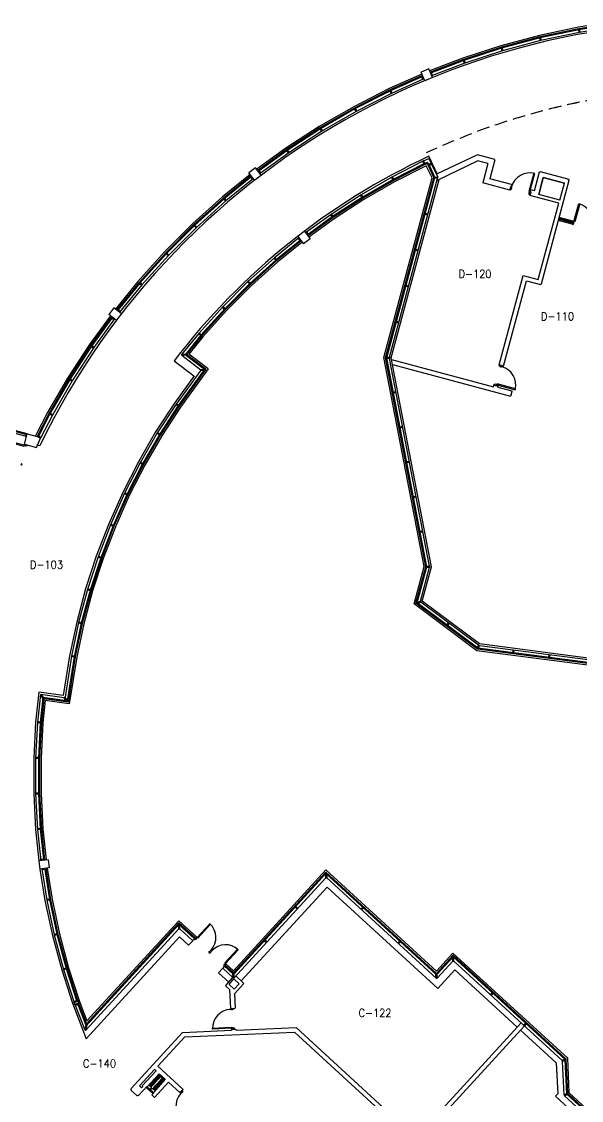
# Model space of a CAD drawing. Header units: inches. Extents: x -2 to 15026, y -1056 to 7065.
# Drawn here: x 5058 to 6132, y 4864 to 6936 of the extents above; entities that cross this region are included whole.
import ezdxf
from ezdxf.enums import TextEntityAlignment as Align

# ---------------------------------------------------------------- set-up
doc = ezdxf.new("R2010")
doc.units = ezdxf.units.IN
doc.header["$LTSCALE"] = 48
doc.header["$MEASUREMENT"] = 0
doc.linetypes.add('DASHED', pattern=[0.75, 0.5, -0.25])
doc.layers.get('0').update_dxf_attribs({"linetype": 'CONTINUOUS'})
for name, color, linetype in [('A-DOOR', 5, 'CONTINUOUS'), ('A-GLAZ', 1, 'CONTINUOUS'), ('A-GLAZ-DETL', 5, 'CONTINUOUS'), ('A-WALL', 7, 'CONTINUOUS'), ('A-WALL-SHLF', 3, 'CONTINUOUS'), ('A-WALL-SILL', 3, 'CONTINUOUS'), ('SP-RMNO', 7, 'CONTINUOUS'), ('SP-ROOM', 7, 'CONTINUOUS'), ('SP-ROOMF', 7, 'CONTINUOUS'), ('X-TTLB', 7, 'CONTINUOUS')]:
    doc.layers.add(name, color=color, linetype=linetype)
doc.styles.add('ROMANS', font='ROMANS', dxfattribs={"width": 0.78})

# ---------------------------------------------------------------- blocks, each defined once
blk = doc.blocks.new('FMGRM1')
at = {"style": 'ROMANS', "width": 0.9}
for tag, p in [('DATA1', (0, -0.284)), ('DATA2', (0, -0.443)), ('DATA3', (0, -0.602)), ('DATA4', (0, -0.762)), ('DATA5', (0, -0.921))]:
    blk.add_attdef(tag, text='', height=0.117, dxfattribs=at).set_placement(p, align=Align.CENTER)
at = {"layer": 'SP-RMNO', "style": 'ROMANS', "width": 0.9}
blk.add_attdef('RMNUMB', text='', height=0.16, dxfattribs=at).set_placement((0, 0), align=Align.MIDDLE)

msp = doc.modelspace()

# ---------------------------------------------------------------- linework, layer by layer
at = {"layer": 'A-DOOR', "linetype": 'Continuous'}
for p, q in [((6040.4, 6644.2), (6031.1, 6609.4)), ((6032.7, 6609), (6042.1, 6643.7)), ((6042.1, 6643.7), (6040.4, 6644.2)), ((5996, 6618.8), (5994.5, 6613.3)), ((5994.5, 6613.3), (5996.5, 6612.7)), ((5998, 6618.3), (5996, 6618.8)), ((5996.5, 6612.7), (5997, 6614.6)), ((5997, 6614.6), (5997.6, 6614.4)), ((5997.5, 6616.4), (5998, 6618.3)), ((5998.1, 6616.3), (5997.5, 6616.4)), ((5997.6, 6614.4), (5998.1, 6616.3)), ((6031.1, 6609.4), (6032.7, 6609)), ((6032.2, 6607.1), (6032.7, 6609)), ((6032.7, 6609), (6034.7, 6608.5)), ((6034.7, 6608.5), (6033.2, 6602.9)), ((6031.2, 6605.4), (6031.6, 6607.3)), ((6031.8, 6605.3), (6031.2, 6605.4)), ((6031.3, 6603.4), (6031.8, 6605.3)), ((6033.2, 6602.9), (6031.3, 6603.4)), ((6031.6, 6607.3), (6032.2, 6607.1)), ((6117.4, 6551.6), (6126.7, 6586.4)), ((6128.4, 6585.9), (6119.1, 6551.1)), ((6126.7, 6586.4), (6128.4, 6585.9)), ((6115.5, 6552.1), (6114, 6546.6)), ((6114, 6546.6), (6115.9, 6546)), ((6117.4, 6551.6), (6115.5, 6552.1)), ((6115.9, 6546), (6116.4, 6547.9)), ((6116.4, 6547.9), (6117, 6547.7)), ((6116.9, 6549.7), (6117.4, 6551.6)), ((6117.5, 6549.6), (6116.9, 6549.7)), ((6117, 6547.7), (6117.5, 6549.6)), ((6119.1, 6551.1), (6117.4, 6551.6)), ((5974.1, 6276.3), (5973.6, 6274.4)), ((5979.7, 6274.8), (5974.1, 6276.3)), ((5973.6, 6274.4), (5975.5, 6273.9)), ((5975.5, 6273.9), (5975.3, 6273.3)), ((5975.3, 6273.3), (5977.1, 6272.8)), ((5977.1, 6272.8), (5977.3, 6273.4)), ((5977.3, 6273.4), (5979.1, 6272.9)), ((5979.1, 6272.9), (5979.7, 6274.8)), ((5963.7, 6237.7), (5964.3, 6239.6)), ((5969.3, 6236.2), (5963.7, 6237.7)), ((5964.3, 6239.6), (5966.1, 6239.1)), ((5966.1, 6239.1), (5966.3, 6239.7)), ((5966.3, 6239.7), (5968.1, 6239.2)), ((5968.1, 6239.2), (5967.9, 6238.6)), ((5967.9, 6238.6), (5969.8, 6238.1)), ((5969.8, 6238.1), (5969.3, 6236.2)), ((5970.3, 6239.8), (5969.8, 6238.1)), ((5969.8, 6238.1), (6004.6, 6228.8)), ((6005, 6230.5), (5970.3, 6239.8)), ((6004.6, 6228.8), (6005, 6230.5)), ((5062.4, 6122.1), (5027.6, 6131.4)), ((5027.1, 6129.7), (5061.9, 6120.4)), ((5061.9, 6120.4), (5062.4, 6122.1)), ((5062.4, 6122.1), (5062.9, 6124.1)), ((5064.2, 6121.6), (5062.4, 6122.1)), ((5062.9, 6124.1), (5068.4, 6122.6)), ((5064.1, 6121), (5064.2, 6121.6)), ((5065.9, 6120.5), (5064.1, 6121)), ((5066, 6121.1), (5065.9, 6120.5)), ((5067.9, 6120.6), (5066, 6121.1)), ((5068.4, 6122.6), (5067.9, 6120.6)), ((5058.1, 6083.9), (5056.2, 6084.4)), ((5058.6, 6085.9), (5056.7, 6086.4)), ((5058.1, 6083.9), (5058.6, 6085.9)), ((5418.8, 5203.5), (5394.5, 5176.9)), ((5395.7, 5175.8), (5420.1, 5202.3)), ((5420.1, 5202.3), (5418.8, 5203.5)), ((5393, 5178.3), (5389.1, 5174.1)), ((5389.1, 5174.1), (5390.6, 5172.7)), ((5390.6, 5172.7), (5391.9, 5174.1)), ((5391.9, 5174.1), (5392.3, 5173.7)), ((5392.3, 5173.7), (5393.6, 5175.1)), ((5394.5, 5176.9), (5393, 5178.3)), ((5393.1, 5175.5), (5394.5, 5176.9)), ((5393.6, 5175.1), (5393.1, 5175.5)), ((5394.5, 5176.9), (5395.7, 5175.8)), ((5417.1, 5148.4), (5418.4, 5149.8)), ((5417.1, 5148.4), (5418.6, 5147)), ((5417.9, 5150.2), (5419.2, 5151.6)), ((5418.4, 5149.8), (5417.9, 5150.2)), ((5418.6, 5147), (5419.9, 5148.5)), ((5419.2, 5151.6), (5419.7, 5151.2)), ((5419.7, 5151.2), (5421, 5152.6)), ((5419.9, 5148.5), (5420.3, 5148)), ((5420.3, 5148), (5421.6, 5149.4)), ((5422.4, 5151.3), (5421, 5152.6)), ((5421.1, 5149.9), (5422.4, 5151.3)), ((5421.6, 5149.4), (5421.1, 5149.9)), ((5472, 5154.7), (5447.7, 5128.1)), ((5449, 5127), (5473.3, 5153.5)), ((5473.3, 5153.5), (5472, 5154.7)), ((5445.1, 5122.7), (5446.4, 5124.1)), ((5446.6, 5121.4), (5445.1, 5122.7)), ((5445.9, 5124.6), (5447.2, 5125.9)), ((5446.4, 5124.1), (5445.9, 5124.6)), ((5450.5, 5125.6), (5446.6, 5121.4)), ((5447.2, 5125.9), (5447.7, 5125.5)), ((5447.7, 5128.1), (5449, 5127)), ((5447.7, 5125.5), (5449, 5127)), ((5449, 5127), (5450.5, 5125.6)), ((5458.4, 5040.8), (5464.1, 5041.1)), ((5458.5, 5038.8), (5458.4, 5040.8)), ((5460.4, 5038.9), (5458.5, 5038.8)), ((5460.4, 5038.3), (5460.4, 5038.9)), ((5462.3, 5038.4), (5460.4, 5038.3)), ((5464.2, 5039.1), (5462.3, 5039)), ((5462.3, 5039), (5462.3, 5038.4)), ((5464.1, 5041.1), (5464.2, 5039.1)), ((5424, 5003), (5460, 5004.6)), ((5424.1, 5001.3), (5424, 5003)), ((5460, 5002.9), (5424.1, 5001.3)), ((5460, 5004.6), (5460, 5002.9)), ((5462, 5002.9), (5460, 5002.9)), ((5460, 5002.9), (5460.1, 5000.9)), ((5460.1, 5000.9), (5465.9, 5001.1)), ((5463.8, 5003.6), (5461.9, 5003.6)), ((5461.9, 5003.6), (5462, 5002.9)), ((5463.8, 5003), (5463.8, 5003.6)), ((5465.8, 5003.1), (5463.8, 5003)), ((5465.9, 5001.1), (5465.8, 5003.1)), ((5318.2, 4910.4), (5317.6, 4909.6)), ((5317.6, 4909.6), (5321.3, 4906.2)), ((5321.9, 4907), (5318.2, 4910.4)), ((5319.6, 4911.8), (5318.9, 4911.1)), ((5318.9, 4911.1), (5322.6, 4907.7)), ((5323.3, 4908.5), (5319.6, 4911.8)), ((5331.7, 4902.8), (5319.9, 4913.6)), ((5320.3, 4912.6), (5324, 4909.2)), ((5324, 4909.2), (5323.3, 4908.5)), ((5298.2, 4890.7), (5296.9, 4889.3)), ((5296.9, 4889.3), (5309.4, 4877.8)), ((5310.8, 4879.2), (5298.2, 4890.7)), ((5303.4, 4894.1), (5302.7, 4893.4)), ((5302.7, 4893.4), (5306.3, 4890.1)), ((5307.1, 4890.8), (5303.4, 4894.1)), ((5304.7, 4895.6), (5304.1, 4894.9)), ((5304.1, 4894.9), (5307.7, 4891.5)), ((5308.4, 4892.2), (5304.7, 4895.6)), ((5306.1, 4897.1), (5305.4, 4896.4)), ((5305.4, 4896.4), (5309.1, 4893)), ((5309.8, 4893.7), (5306.1, 4897.1)), ((5306.3, 4890.1), (5306.4, 4888.1)), ((5307.4, 4898.6), (5306.8, 4897.8)), ((5306.8, 4897.8), (5310.4, 4894.5)), ((5307.7, 4891.5), (5307.1, 4890.8)), ((5311.1, 4895.2), (5307.4, 4898.6)), ((5308.8, 4900), (5308.1, 4899.3)), ((5308.1, 4899.3), (5311.8, 4895.9)), ((5309.1, 4893), (5308.4, 4892.2)), ((5312.5, 4896.7), (5308.8, 4900)), ((5310.1, 4901.5), (5309.5, 4900.8)), ((5309.5, 4900.8), (5313.1, 4897.4)), ((5310.4, 4894.5), (5309.8, 4893.7)), ((5310, 4888.1), (5310.7, 4888.8)), ((5313.8, 4898.1), (5310.1, 4901.5)), ((5310.7, 4888.8), (5314.4, 4885.4)), ((5311.5, 4903), (5310.8, 4902.3)), ((5310.8, 4902.3), (5314.5, 4898.9)), ((5311.8, 4895.9), (5311.1, 4895.2)), ((5311.4, 4889.5), (5312, 4890.3)), ((5315.1, 4886.2), (5311.4, 4889.5)), ((5315.2, 4899.6), (5311.5, 4903)), ((5312, 4890.3), (5315.7, 4886.9)), ((5312.8, 4904.5), (5312.2, 4903.7)), ((5312.2, 4903.7), (5315.8, 4900.3)), ((5313.1, 4897.4), (5312.5, 4896.7)), ((5312.7, 4891), (5313.4, 4891.7)), ((5316.4, 4887.6), (5312.7, 4891)), ((5316.5, 4901.1), (5312.8, 4904.5)), ((5313.4, 4891.7), (5317.1, 4888.4)), ((5314.2, 4905.9), (5313.5, 4905.2)), ((5313.5, 4905.2), (5317.2, 4901.8)), ((5314.5, 4898.9), (5313.8, 4898.1)), ((5314.1, 4892.5), (5314.7, 4893.2)), ((5317.8, 4889.1), (5314.1, 4892.5)), ((5317.9, 4902.6), (5314.2, 4905.9)), ((5314.7, 4893.2), (5318.4, 4889.8)), ((5315.5, 4907.4), (5314.9, 4906.7)), ((5314.9, 4906.7), (5318.5, 4903.3)), ((5315.8, 4900.3), (5315.2, 4899.6)), ((5315.4, 4894), (5316.1, 4894.7)), ((5319.1, 4890.6), (5315.4, 4894)), ((5319.2, 4904), (5315.5, 4907.4)), ((5316.1, 4894.7), (5319.8, 4891.3)), ((5316.9, 4908.9), (5316.2, 4908.2)), ((5316.2, 4908.2), (5319.9, 4904.8)), ((5317.2, 4901.8), (5316.5, 4901.1)), ((5316.8, 4895.4), (5317.4, 4896.2)), ((5320.5, 4892.1), (5316.8, 4895.4)), ((5320.6, 4905.5), (5316.9, 4908.9)), ((5317.1, 4888.4), (5317.8, 4889.1)), ((5317.4, 4896.2), (5321.1, 4892.8)), ((5318.5, 4903.3), (5317.9, 4902.6)), ((5318.1, 4896.9), (5318.8, 4897.6)), ((5321.8, 4893.5), (5318.1, 4896.9)), ((5318.4, 4889.8), (5319.1, 4890.6)), ((5318.8, 4897.6), (5322.5, 4894.3)), ((5319.9, 4904.8), (5319.2, 4904)), ((5319.5, 4898.4), (5320.1, 4899.1)), ((5323.2, 4895), (5319.5, 4898.4)), ((5319.8, 4891.3), (5320.5, 4892.1)), ((5320.1, 4899.1), (5323.8, 4895.7)), ((5321.3, 4906.2), (5320.6, 4905.5)), ((5320.8, 4899.9), (5321.5, 4900.6)), ((5324.5, 4896.5), (5320.8, 4899.9)), ((5321.1, 4892.8), (5321.8, 4893.5)), ((5321.5, 4900.6), (5325.2, 4897.2)), ((5322.6, 4907.7), (5321.9, 4907)), ((5322.2, 4901.3), (5322.8, 4902.1)), ((5325.9, 4898), (5322.2, 4901.3)), ((5322.5, 4894.3), (5323.2, 4895)), ((5322.8, 4902.1), (5326.5, 4898.7)), ((5323.5, 4902.8), (5324.2, 4903.5)), ((5327.2, 4899.4), (5323.5, 4902.8)), ((5323.8, 4895.7), (5324.5, 4896.5)), ((5324.2, 4903.5), (5327.9, 4900.2)), ((5324.9, 4904.3), (5325.6, 4905)), ((5328.6, 4900.9), (5324.9, 4904.3)), ((5325.2, 4897.2), (5325.9, 4898)), ((5325.6, 4905), (5329.2, 4901.6)), ((5326.2, 4905.8), (5326.9, 4906.5)), ((5329.9, 4902.4), (5326.2, 4905.8)), ((5326.5, 4898.7), (5327.2, 4899.4)), ((5326.9, 4906.5), (5330.6, 4903.1)), ((5327.9, 4900.2), (5328.6, 4900.9)), ((5329.2, 4901.6), (5329.9, 4902.4)), ((5306.4, 4888.1), (5304.6, 4886.1)), ((5304.6, 4886.1), (5305.6, 4885.2)), ((5305.6, 4885.2), (5307.4, 4887.2)), ((5307.4, 4887.2), (5309.4, 4887.2)), ((5309.4, 4887.2), (5313, 4883.9)), ((5309.4, 4877.8), (5310.8, 4879.2)), ((5313.7, 4884.7), (5310, 4888.1)), ((5313, 4883.9), (5313.7, 4884.7)), ((5314.4, 4885.4), (5315.1, 4886.2)), ((5315.7, 4886.9), (5316.4, 4887.6)), ((5361.6, 4878.8), (5365.4, 4883.1)), ((5363, 4877.5), (5361.6, 4878.8)), ((5364.3, 4878.9), (5363, 4877.5)), ((5364.8, 4878.5), (5364.3, 4878.9)), ((5366.1, 4879.8), (5364.8, 4878.5)), ((5365.4, 4883.1), (5366.9, 4881.7)), ((5366.9, 4881.7), (5365.6, 4880.3)), ((5365.6, 4880.3), (5366.1, 4879.8))]:
    msp.add_line(p, q, dxfattribs=at)
for centre, start, end in [((5394.5, 5176.9), 317.5, 47.5), ((5449, 5127), 47.5, 137.5)]:
    msp.add_arc(centre, 36, start, end, dxfattribs=at)
for centre, major_axis, start_param, end_param in [((6032.7, 6609), (25.5, 25.5), 0.523599, 2.094395), ((5969.8, 6238.1), (25.5, 25.5), 5.235988, 6.806784), ((5460, 5002.9), (-25.5, 25.5), -0.741765, 0.829031), ((5389.6, 4853.1), (25.5, 25.5), 1.61443, 3.185226)]:
    msp.add_ellipse(centre, major_axis=major_axis, ratio=1, start_param=start_param, end_param=end_param, dxfattribs=at)
at = {"layer": 'A-DOOR', "linetype": 'Continuous', "extrusion": (0, 0, -1)}
msp.add_ellipse((6117.4, 6551.6), major_axis=(25.5, 25.5), ratio=1, start_param=-0.523599, end_param=1.047197, dxfattribs=at)
at = {"layer": 'A-DOOR', "linetype": 'Continuous'}
msp.add_point((5420.6, 5152.3), dxfattribs=at)
at = {"layer": 'A-GLAZ', "linetype": 'Continuous'}
for p, q in [((6126.6, 6921.8), (6051.9, 6906)), ((6126.8, 6920.9), (6052.1, 6905)), ((6126.9, 6919.9), (6052.3, 6904)), ((6194.1, 6932.5), (6126.6, 6921.8)), ((6192.3, 6931.2), (6126.8, 6920.9)), ((6192.4, 6930.3), (6126.9, 6919.9)), ((6195.1, 6925.4), (6127.9, 6914.7)), ((6051.9, 6906), (5978.1, 6886.2)), ((6052.1, 6905), (5978.4, 6885.2)), ((6052.3, 6904), (5978.6, 6884.3)), ((6053.5, 6898.9), (5980.1, 6879.2)), ((6127.9, 6914.7), (6053.5, 6898.9)), ((5978.1, 6886.2), (5905.4, 6862.6)), ((5978.4, 6885.2), (5905.8, 6861.7)), ((5978.6, 6884.3), (5906.1, 6860.7)), ((5980.1, 6879.2), (5907.8, 6855.8)), ((5905.4, 6862.6), (5841.6, 6838.1)), ((5905.8, 6861.7), (5843.8, 6837.9)), ((5906.1, 6860.7), (5844.2, 6837)), ((5907.8, 6855.8), (5844.4, 6831.4)), ((5826.8, 6832), (5764.3, 6804.2)), ((5825.4, 6830.2), (5764.8, 6803.2)), ((5825.7, 6829.3), (5765.2, 6802.3)), ((5829.6, 6825.3), (5767.5, 6797.6)), ((5764.3, 6804.2), (5696.3, 6769.5)), ((5764.8, 6803.2), (5696.8, 6768.6)), ((5765.2, 6802.3), (5697.2, 6767.7)), ((5767.5, 6797.6), (5699.7, 6763.1)), ((5696.3, 6769.5), (5630.1, 6731.3)), ((5696.8, 6768.6), (5630.6, 6730.4)), ((5697.2, 6767.7), (5631.2, 6729.6)), ((5699.7, 6763.1), (5633.9, 6725.1)), ((5630.1, 6731.3), (5566.1, 6689.7)), ((5630.6, 6730.4), (5566.6, 6688.9)), ((5631.2, 6729.6), (5567.2, 6688)), ((5633.9, 6725.1), (5570.2, 6683.7)), ((5566.1, 6689.7), (5510.7, 6649.5)), ((5566.6, 6688.9), (5513, 6649.9)), ((5567.2, 6688), (5513.6, 6649.1)), ((5570.2, 6683.7), (5515.2, 6643.7)), ((5829, 6668), (5839, 6672.7)), ((5843.3, 6663.7), (5839, 6672.7)), ((5829, 6668), (5768.2, 6637)), ((5829.6, 6662.4), (5770.7, 6632.4)), ((5830.1, 6661.5), (5771.2, 6631.5)), ((5832.3, 6661.5), (5771.7, 6630.6)), ((5831.4, 6663.3), (5836.3, 6665.8)), ((5831.8, 6662.4), (5835.9, 6664.5)), ((5832.3, 6661.5), (5835.5, 6663.1)), ((5836.8, 6660.5), (5835.5, 6663.1)), ((5837.7, 6660.9), (5835.9, 6664.5)), ((5838.6, 6661.4), (5836.3, 6665.8)), ((5836.8, 6660.5), (5848.6, 6635.8)), ((5838.6, 6659.1), (5849.7, 6635.9)), ((5839.5, 6659.6), (5850.7, 6635.9)), ((5844.1, 6661.9), (5856.3, 6636.5)), ((5498.1, 6639.7), (5444.9, 6596.7)), ((5497.1, 6637.7), (5445.6, 6596)), ((5497.7, 6636.9), (5446.2, 6595.2)), ((5502.5, 6634), (5449.6, 6591.2)), ((5768.2, 6637), (5708.9, 6602.8)), ((5770.7, 6632.4), (5711.6, 6598.3)), ((5771.2, 6631.5), (5712.2, 6597.4)), ((5771.7, 6630.6), (5712.7, 6596.6)), ((5756, 6290.2), (5848.6, 6635.8)), ((5757, 6290.2), (5849.7, 6635.9)), ((5758.1, 6290.1), (5850.7, 6635.9)), ((5763.7, 6290.9), (5856.3, 6636.5)), ((5444.9, 6596.7), (5388.1, 6545.6)), ((5445.6, 6596), (5388.8, 6544.9)), ((5446.2, 6595.2), (5389.5, 6544.2)), ((5449.6, 6591.2), (5393.1, 6540.3)), ((5708.9, 6602.8), (5651.4, 6565.4)), ((5711.6, 6598.3), (5654.4, 6561.1)), ((5712.2, 6597.4), (5655, 6560.3)), ((5712.7, 6596.6), (5655.6, 6559.5)), ((5388.1, 6545.6), (5334.1, 6491.6)), ((5651.4, 6565.4), (5602.6, 6529.9)), ((5655.6, 6559.5), (5607, 6524.2)), ((5654.4, 6561.1), (5607.3, 6526.9)), ((5655, 6560.3), (5607.9, 6526.1)), ((6112.7, 6549.4), (6090.3, 6555.3)), ((6112.9, 6550.3), (6090.6, 6556.3)), ((5388.8, 6544.9), (5334.9, 6490.9)), ((5389.5, 6544.2), (5335.6, 6490.2)), ((5393.1, 6540.3), (5339.4, 6486.6)), ((5589.7, 6520.1), (5542.8, 6482.1)), ((5591.4, 6514.7), (5546.2, 6478.1)), ((5592, 6513.9), (5546.9, 6477.3)), ((5594.1, 6514.3), (5547.5, 6476.6)), ((5334.1, 6491.6), (5283, 6434.8)), ((5334.9, 6490.9), (5283.8, 6434.2)), ((5335.6, 6490.2), (5284.5, 6433.5)), ((5339.4, 6486.6), (5288.5, 6430.1)), ((5542.8, 6482.1), (5491.9, 6436.3)), ((5546.2, 6478.1), (5495.5, 6432.4)), ((5546.9, 6477.3), (5496.2, 6431.7)), ((5547.5, 6476.6), (5496.9, 6431)), ((5283, 6434.8), (5240, 6381.7)), ((5283.8, 6434.2), (5242, 6382.6)), ((5284.5, 6433.5), (5242.8, 6382)), ((5288.5, 6430.1), (5245.7, 6377.3)), ((5491.9, 6436.3), (5443.5, 6387.8)), ((5495.5, 6432.4), (5447.3, 6384.2)), ((5496.2, 6431.7), (5448, 6383.5)), ((5496.9, 6431), (5448.7, 6382.8)), ((5443.5, 6387.8), (5397.6, 6336.9)), ((5447.3, 6384.2), (5401.6, 6333.5)), ((5448, 6383.5), (5402.4, 6332.9)), ((5448.7, 6382.8), (5403.2, 6332.2)), ((5230.2, 6369), (5190.1, 6313.7)), ((5229.9, 6366.8), (5190.9, 6313.1)), ((5230.7, 6366.2), (5191.7, 6312.5)), ((5236, 6364.6), (5196, 6309.6)), ((5397.6, 6336.9), (5364.7, 6296.3)), ((5401.6, 6333.5), (5371.3, 6296)), ((5402.4, 6332.9), (5372.7, 6296.2)), ((5403.2, 6332.2), (5374.1, 6296.4)), ((5190.1, 6313.7), (5148.5, 6249.6)), ((5190.9, 6313.1), (5149.3, 6249.1)), ((5191.7, 6312.5), (5150.2, 6248.6)), ((5196, 6309.6), (5154.6, 6245.8)), ((5401.3, 6266.4), (5365, 6294.3)), ((5408.6, 6267.5), (5371.3, 6296)), ((5409.9, 6267.7), (5372.7, 6296.2)), ((5411.3, 6267.9), (5374.1, 6296.4)), ((5833.2, 5888.9), (5756, 6290.2)), ((5834.2, 5888.9), (5757, 6290.2)), ((5835.2, 5888.9), (5758.1, 6290.1)), ((5840.4, 5889.7), (5763.6, 6288.9)), ((5401.3, 6266.4), (5353.9, 6201.1)), ((5408.6, 6267.5), (5358.2, 6198.1)), ((5409.9, 6267.7), (5359, 6197.5)), ((5411.3, 6267.9), (5359.8, 6197)), ((5148.5, 6249.6), (5110.3, 6183.5)), ((5149.3, 6249.1), (5111.1, 6183)), ((5150.2, 6248.6), (5112, 6182.5)), ((5154.6, 6245.8), (5116.6, 6180)), ((5353.9, 6201.1), (5317.9, 6145.8)), ((5358.2, 6198.1), (5322.4, 6143)), ((5359, 6197.5), (5323.3, 6142.5)), ((5359.8, 6197), (5324.1, 6142)), ((5110.3, 6183.5), (5087.7, 6139.2)), ((5111.1, 6183), (5089.5, 6140.5)), ((5112, 6182.5), (5090.4, 6140)), ((5116.6, 6180), (5094.1, 6135.9)), ((5065.9, 6142.9), (4967.1, 6169.4)), ((5066.1, 6143.9), (4967.4, 6170.4)), ((5317.9, 6145.8), (5284.9, 6088.6)), ((5322.4, 6143), (5289.5, 6086.1)), ((5323.3, 6142.5), (5290.4, 6085.6)), ((5324.1, 6142), (5291.3, 6085.2)), ((5284.9, 6088.6), (5255, 6029.8)), ((5289.5, 6086.1), (5259.7, 6027.6)), ((5290.4, 6085.6), (5260.6, 6027.1)), ((5291.3, 6085.2), (5261.5, 6026.7)), ((5255, 6029.8), (5228.1, 5969.6)), ((5259.7, 6027.6), (5233, 5967.5)), ((5260.6, 6027.1), (5233.9, 5967.2)), ((5261.5, 6026.7), (5234.8, 5966.8)), ((5228.1, 5969.6), (5204.5, 5908)), ((5233, 5967.5), (5209.5, 5906.2)), ((5233.9, 5967.2), (5210.4, 5905.9)), ((5234.8, 5966.8), (5211.3, 5905.5)), ((5204.5, 5908), (5184.1, 5845.2)), ((5209.5, 5906.2), (5189.1, 5843.7)), ((5210.4, 5905.9), (5190.1, 5843.4)), ((5211.3, 5905.5), (5191.1, 5843.1)), ((5814.3, 5818.6), (5833.2, 5888.9)), ((5815.4, 5819), (5834.2, 5888.9)), ((5816.6, 5819.4), (5835.2, 5888.9)), ((5822.9, 5822.6), (5840.3, 5887.7)), ((5184.1, 5845.2), (5167, 5781.5)), ((5189.1, 5843.7), (5172.1, 5780.3)), ((5190.1, 5843.4), (5173.1, 5780)), ((5191.1, 5843.1), (5174.1, 5779.8)), ((5934.1, 5738), (5823.5, 5820.7)), ((5932.1, 5730.5), (5814.3, 5818.6)), ((5932.5, 5731.4), (5815.4, 5819)), ((5932.9, 5732.4), (5816.6, 5819.4)), ((5167, 5781.5), (5153.3, 5716.9)), ((5172.1, 5780.3), (5158.5, 5716)), ((5173.1, 5780), (5159.5, 5715.8)), ((5174.1, 5779.8), (5160.4, 5715.6)), ((5153.3, 5716.9), (5140.9, 5638.6)), ((6207.2, 5694.5), (5932.1, 5730.5)), ((6207.7, 5695.4), (5932.5, 5731.4)), ((6208.2, 5696.4), (5932.9, 5732.4)), ((6209.7, 5701.5), (5935.9, 5737.3)), ((5158.5, 5716), (5145.1, 5631.3)), ((5159.5, 5715.8), (5145.9, 5630.2)), ((5160.4, 5715.6), (5146.7, 5629.1)), ((5093.8, 5643.4), (5088.2, 5589.9)), ((5098.5, 5637.5), (5093.5, 5589.5)), ((5139.3, 5637.4), (5093.8, 5643.4)), ((5099.4, 5636.3), (5094.5, 5589.4)), ((5100.3, 5635.2), (5095.5, 5589.4)), ((5145.1, 5631.3), (5098.5, 5637.5)), ((5145.9, 5630.2), (5099.4, 5636.3)), ((5146.7, 5629.1), (5100.3, 5635.2)), ((5088.2, 5589.9), (5084.6, 5521.5)), ((5093.5, 5589.5), (5089.9, 5521.4)), ((5094.5, 5589.4), (5090.9, 5521.4)), ((5095.5, 5589.4), (5091.9, 5521.3)), ((5084.6, 5521.5), (5084.6, 5453)), ((5089.9, 5521.4), (5089.9, 5453.2)), ((5090.9, 5521.4), (5090.9, 5453.2)), ((5091.9, 5521.3), (5091.9, 5453.2)), ((5084.6, 5453), (5088.2, 5384.6)), ((5089.9, 5453.2), (5093.5, 5385)), ((5090.9, 5453.2), (5094.5, 5385.1)), ((5091.9, 5453.2), (5095.5, 5385.2)), ((5088.2, 5384.6), (5094.6, 5324.5)), ((5093.5, 5385), (5099.6, 5327.2)), ((5094.5, 5385.1), (5100.5, 5327.3)), ((5095.5, 5385.2), (5101.7, 5325.4)), ((5096.6, 5308.6), (5106.1, 5248.9)), ((5102.2, 5307.3), (5111.3, 5249.8)), ((5103.2, 5307.5), (5112.3, 5250)), ((5103.8, 5309.6), (5113.2, 5250.2)), ((5641.5, 5302.5), (5464.2, 5109)), ((5641.5, 5302.5), (5464.2, 5109)), ((5641.5, 5302.5), (5464.2, 5109)), ((5641.5, 5301.1), (5464.5, 5107.9)), ((5641.5, 5301.1), (5464.5, 5107.9)), ((5641.5, 5301.1), (5464.5, 5107.9)), ((5641.6, 5299.7), (5465.2, 5107.2)), ((5641.6, 5299.7), (5465.2, 5107.2)), ((5641.6, 5299.7), (5465.2, 5107.2)), ((5641, 5291.2), (5465.6, 5099.8)), ((5641, 5291.2), (5465.6, 5099.8)), ((5641, 5291.2), (5465.6, 5099.8)), ((5853.6, 5108.1), (5641.5, 5302.5)), ((5853.4, 5107), (5641.5, 5301.1)), ((5852.7, 5106.3), (5641.6, 5299.7)), ((5853, 5098.8), (5643, 5291.3)), ((5106.1, 5248.9), (5120.3, 5181.9)), ((5111.3, 5249.8), (5125.5, 5183.1)), ((5112.3, 5250), (5126.4, 5183.3)), ((5113.2, 5250.2), (5127.4, 5183.6)), ((5359.6, 5202.1), (5181.4, 5007.6)), ((5359.5, 5203.5), (5181.7, 5009.5)), ((5359.5, 5204.9), (5182.1, 5011.3)), ((5391, 5176.1), (5359.5, 5204.9)), ((5390.3, 5175.3), (5359.5, 5203.5)), ((5389.6, 5174.6), (5359.6, 5202.1)), ((5120.3, 5181.9), (5138.1, 5115.7)), ((5125.5, 5183.1), (5143.1, 5117.2)), ((5126.4, 5183.3), (5144.1, 5117.5)), ((5127.4, 5183.6), (5145, 5117.8)), ((5359, 5193.7), (5180.8, 4999.2)), ((5386.1, 5170.7), (5361, 5193.7)), ((5885.4, 5142.8), (5853.6, 5108.1)), ((5885.4, 5141.4), (5853.9, 5107)), ((5885.5, 5140), (5854.7, 5106.4)), ((6102.7, 4943.6), (5885.4, 5142.8)), ((6101.7, 4943.2), (5885.4, 5141.4)), ((6100.7, 4942.7), (5885.5, 5140)), ((5143.1, 5117.2), (5163, 5056.1)), ((5144.1, 5117.5), (5163.9, 5056.5)), ((5145, 5117.8), (5164.8, 5056.8)), ((5463.6, 5099.7), (5443.6, 5118)), ((5463.2, 5107.1), (5447.1, 5121.9)), ((5463.9, 5107.9), (5447.8, 5122.7)), ((5464.2, 5109), (5448.5, 5123.4)), ((5884.8, 5131.5), (5855, 5098.9)), ((6094.8, 4941), (5886.8, 5131.6)), ((5138.1, 5115.7), (5158, 5054.4)), ((5160.7, 5046.8), (5178.8, 4999.6)), ((5165.6, 5048.6), (5181.4, 5007.6)), ((5166.6, 5048.9), (5181.7, 5009.5)), ((5167.5, 5049.3), (5182.1, 5011.3)), ((6098.4, 4875), (6095.6, 4939.2)), ((6103.6, 4876.3), (6100.7, 4942.7)), ((6104.6, 4876.8), (6101.7, 4943.2)), ((6105.6, 4877.2), (6102.7, 4943.6)), ((6335.7, 4656.5), (6099.3, 4873.2)), ((6341.7, 4658.2), (6103.6, 4876.3)), ((6342.7, 4658.6), (6104.6, 4876.8)), ((6343.6, 4659.1), (6105.6, 4877.2))]:
    msp.add_line(p, q, dxfattribs=at)
at = {"layer": 'A-GLAZ-DETL', "linetype": 'Continuous'}
for p, q in [((6126, 6919.7), (6126.9, 6914.5)), ((6126.8, 6920.9), (6126.9, 6919.9)), ((6127.9, 6920.1), (6128.9, 6914.9)), ((6051.3, 6903.8), (6052.6, 6898.7)), ((6052.1, 6905), (6052.3, 6904)), ((6053.3, 6904.3), (6054.5, 6899.1)), ((5977.7, 6884), (5979.2, 6879)), ((5978.4, 6885.2), (5978.6, 6884.3)), ((5979.6, 6884.6), (5981.1, 6879.5)), ((5905.2, 6860.4), (5906.9, 6855.4)), ((5905.8, 6861.7), (5906.1, 6860.7)), ((5907, 6861), (5908.8, 6856.1)), ((5846.2, 6832.2), (5843.5, 6838.8)), ((5827.7, 6824.5), (5825, 6831.2)), ((5764.3, 6801.9), (5766.6, 6797.2)), ((5764.8, 6803.2), (5765.2, 6802.3)), ((5766.1, 6802.8), (5768.4, 6798)), ((5696.4, 6767.2), (5698.9, 6762.6)), ((5696.8, 6768.6), (5697.2, 6767.7)), ((5698.1, 6768.2), (5700.6, 6763.6)), ((5630.3, 6729.1), (5633.1, 6724.6)), ((5630.6, 6730.4), (5631.2, 6729.6)), ((5632, 6730.1), (5634.8, 6725.6)), ((5566.4, 6687.5), (5569.3, 6683.1)), ((5566.6, 6688.9), (5567.2, 6688)), ((5568, 6688.6), (5571, 6684.3)), ((5516.8, 6644.9), (5512.4, 6650.7)), ((5830.5, 6660.6), (5827.2, 6667.1)), ((5832.3, 6661.5), (5829, 6668)), ((5843.3, 6663.7), (5836.8, 6660.5)), ((5837.7, 6658.6), (5844.1, 6661.9)), ((5843.3, 6663.7), (5844.1, 6661.9)), ((5500.9, 6632.7), (5496.5, 6638.5)), ((5769.8, 6631.9), (5767.3, 6636.5)), ((5771.6, 6632.9), (5769.1, 6637.5)), ((5771.2, 6631.5), (5770.7, 6632.4)), ((5849.7, 6635.9), (5850.7, 6635.9)), ((5850.3, 6636.9), (5855.8, 6637.4)), ((5850.4, 6634.9), (5856, 6635.4)), ((5445.4, 6594.5), (5448.9, 6590.5)), ((5445.6, 6596), (5446.2, 6595.2)), ((5447, 6595.8), (5450.4, 6591.8)), ((5710.8, 6597.8), (5708, 6602.2)), ((5712.5, 6598.8), (5709.7, 6603.3)), ((5712.2, 6597.4), (5711.6, 6598.3)), ((5832.2, 6566.8), (5831.2, 6567)), ((5832.5, 6567.8), (5837.5, 6566.4)), ((5653.6, 6560.6), (5650.6, 6564.9)), ((5655.2, 6561.7), (5652.3, 6566)), ((5655, 6560.3), (5654.4, 6561.1)), ((5831.9, 6565.8), (5837, 6564.5)), ((6089.7, 6553.1), (6088.3, 6553.4)), ((6089.3, 6559.1), (6091.2, 6558.6)), ((6091.2, 6558.6), (6089.7, 6553.1)), ((6112, 6547.1), (6113.5, 6552.6)), ((6114, 6546.6), (6112, 6547.1)), ((6113.5, 6552.6), (6115.5, 6552.1)), ((6115.5, 6552.1), (6114, 6546.6)), ((5388.8, 6544.9), (5389.5, 6544.2)), ((5388.8, 6543.5), (5392.4, 6539.7)), ((5390.2, 6544.8), (5393.9, 6541)), ((5604.2, 6531.1), (5608.5, 6525.3)), ((5588.2, 6518.8), (5592.6, 6513.1)), ((5334.9, 6490.9), (5335.6, 6490.2)), ((5334.9, 6489.5), (5338.7, 6485.9)), ((5336.3, 6490.9), (5340.1, 6487.3)), ((5813.7, 6497.6), (5812.7, 6497.9)), ((5813.4, 6496.7), (5818.5, 6495.3)), ((5813.9, 6498.6), (5819, 6497.2)), ((5545.5, 6477.4), (5542, 6481.4)), ((5547, 6478.7), (5543.6, 6482.7)), ((5546.9, 6477.3), (5546.2, 6478.1)), ((5283.8, 6434.2), (5284.5, 6433.5)), ((5283.9, 6432.8), (5287.9, 6429.4)), ((5285.2, 6434.3), (5289.2, 6430.9)), ((5494.8, 6431.8), (5491.2, 6435.6)), ((5496.2, 6433.1), (5492.6, 6436.9)), ((5496.2, 6431.7), (5495.5, 6432.4)), ((5795.1, 6428.5), (5794.2, 6428.7)), ((5794.9, 6427.5), (5799.9, 6426.1)), ((5795.4, 6429.4), (5800.5, 6428.1)), ((5247, 6378.9), (5241.2, 6383.2)), ((5446.6, 6383.5), (5442.8, 6387.1)), ((5448, 6384.9), (5444.2, 6388.5)), ((5448, 6383.5), (5447.3, 6384.2)), ((5234.8, 6363), (5229.1, 6367.4)), ((5776.6, 6359.3), (5775.6, 6359.6)), ((5776.9, 6360.3), (5781.9, 6358.9)), ((5776.3, 6358.3), (5781.4, 6357)), ((5401, 6332.8), (5397, 6336.2)), ((5402.3, 6334.3), (5398.3, 6337.7)), ((5402.4, 6332.9), (5401.6, 6333.5)), ((5190.9, 6313.1), (5191.7, 6312.5)), ((5191.1, 6311.7), (5195.5, 6308.7)), ((5192.3, 6313.4), (5196.6, 6310.4)), ((5372.2, 6297.2), (5364.7, 6296.3)), ((5364.7, 6296.3), (5365, 6294.3)), ((5372.4, 6295.2), (5365, 6294.3)), ((5372.7, 6296.2), (5371.3, 6296)), ((5757, 6290.2), (5758.1, 6290.1)), ((5758.3, 6291.1), (5763.7, 6290.9)), ((5758.3, 6289.1), (5763.6, 6288.9)), ((5763.7, 6290.9), (5763.6, 6288.9)), ((5400.2, 6267.3), (5407.5, 6268.3)), ((5400.5, 6265.3), (5407.7, 6266.3)), ((5408.6, 6267.5), (5409.9, 6267.7)), ((5149.3, 6249.1), (5150.2, 6248.6)), ((5149.6, 6247.7), (5154.1, 6245)), ((5150.7, 6249.4), (5155.2, 6246.7)), ((5769.9, 6223.3), (5770.9, 6223.5)), ((5770.7, 6224.5), (5775.8, 6225.5)), ((5771.1, 6222.5), (5776.2, 6223.5)), ((5357.6, 6197.3), (5353.3, 6200.2)), ((5358.8, 6198.9), (5354.4, 6201.9)), ((5359, 6197.5), (5358.2, 6198.1)), ((5111.1, 6183), (5112, 6182.5)), ((5111.5, 6181.6), (5116.2, 6179.1)), ((5112.5, 6183.4), (5117.1, 6180.9)), ((5782.8, 6156.4), (5783.7, 6156.6)), ((5783.5, 6157.6), (5788.7, 6158.6)), ((5783.9, 6155.6), (5789.1, 6156.6)), ((5065.9, 6142.9), (5064.9, 6139.4)), ((5064.9, 6139.4), (5066.8, 6138.9)), ((5066.1, 6143.9), (5065.9, 6142.9)), ((5066.4, 6144.9), (5066.1, 6143.9)), ((5087.7, 6139.2), (5094.1, 6135.9)), ((5088.6, 6140.9), (5095.1, 6137.6)), ((5321.9, 6142.2), (5317.4, 6144.9)), ((5322.9, 6143.9), (5318.4, 6146.6)), ((5323.3, 6142.5), (5322.4, 6143)), ((5795.6, 6089.5), (5796.6, 6089.7)), ((5796.4, 6090.7), (5801.6, 6091.7)), ((5796.8, 6088.7), (5801.9, 6089.7)), ((5289.1, 6085.2), (5284.5, 6087.7)), ((5290, 6087), (5285.4, 6089.5)), ((5290.4, 6085.6), (5289.5, 6086.1)), ((5259.3, 6026.7), (5254.6, 6028.9)), ((5260.2, 6028.5), (5255.4, 6030.7)), ((5260.6, 6027.1), (5259.7, 6027.6)), ((5808.5, 6022.7), (5809.5, 6022.9)), ((5809.3, 6023.8), (5814.4, 6024.8)), ((5809.6, 6021.9), (5814.8, 6022.9)), ((5232.6, 5966.6), (5227.8, 5968.6)), ((5233.4, 5968.5), (5228.5, 5970.5)), ((5233.9, 5967.2), (5233, 5967.5)), ((5821.3, 5955.8), (5822.3, 5956)), ((5822.1, 5957), (5827.3, 5957.9)), ((5822.5, 5955), (5827.7, 5956)), ((5209.1, 5905.3), (5204.2, 5907)), ((5209.8, 5907.1), (5204.8, 5908.9)), ((5210.4, 5905.9), (5209.5, 5906.2)), ((5834.2, 5888.9), (5835.2, 5888.9)), ((5834.9, 5887.9), (5840.3, 5887.7)), ((5835, 5889.9), (5840.4, 5889.7)), ((5840.4, 5889.7), (5840.3, 5887.7)), ((5188.9, 5842.8), (5183.8, 5844.2)), ((5189.4, 5844.7), (5184.4, 5846.2)), ((5190.1, 5843.4), (5189.1, 5843.7)), ((5816.9, 5820.5), (5822.9, 5822.6)), ((5817.6, 5818.6), (5823.5, 5820.7)), ((5822.9, 5822.6), (5823.5, 5820.7)), ((5815.4, 5819), (5816.6, 5819.4)), ((5171.9, 5779.3), (5166.8, 5780.5)), ((5172.4, 5781.2), (5167.3, 5782.5)), ((5173.1, 5780), (5172.1, 5780.3)), ((5873.6, 5776.7), (5876.7, 5780.9)), ((5875.2, 5775.5), (5878.3, 5779.7)), ((5873.8, 5775.3), (5874.4, 5776.1)), ((5932, 5733), (5934.1, 5738)), ((5934.1, 5738), (5935.9, 5737.3)), ((5158.7, 5717), (5153.5, 5717.9)), ((5932.5, 5731.4), (5932.9, 5732.4)), ((5933.9, 5732.2), (5935.9, 5737.3)), ((6000.1, 5723.6), (6000.8, 5728.8)), ((6001, 5722.5), (6001.1, 5723.4)), ((6002.1, 5723.3), (6002.8, 5728.5)), ((6068.9, 5714.6), (6069.6, 5719.8)), ((6070.9, 5714.3), (6071.6, 5719.5)), ((5158.3, 5715), (5153.1, 5716)), ((5159.5, 5715.8), (5158.5, 5716)), ((6069.8, 5713.5), (6069.9, 5714.5)), ((5093.7, 5641.9), (5098.4, 5636)), ((5095.3, 5643.2), (5099.9, 5637.3)), ((5098.5, 5637.5), (5099.4, 5636.3)), ((5140.9, 5638.6), (5139.3, 5637.4)), ((5143.7, 5631.5), (5139.3, 5637.4)), ((5145.3, 5632.7), (5140.9, 5638.6)), ((5145.9, 5630.2), (5145.1, 5631.3)), ((5093.4, 5588.5), (5088.2, 5588.9)), ((5093.5, 5590.5), (5088.3, 5590.9)), ((5094.5, 5589.4), (5093.5, 5589.5)), ((5089.9, 5520.4), (5084.6, 5520.5)), ((5089.9, 5522.4), (5084.7, 5522.5)), ((5090.9, 5521.4), (5089.9, 5521.4)), ((5089.9, 5454.2), (5084.6, 5454)), ((5089.9, 5452.2), (5084.7, 5452)), ((5090.9, 5453.2), (5089.9, 5453.2)), ((5093.4, 5386), (5088.2, 5385.6)), ((5093.5, 5384.1), (5088.3, 5383.6)), ((5094.5, 5385.1), (5093.5, 5385)), ((5101.5, 5327.4), (5094.3, 5326.5)), ((5094.5, 5324.5), (5094.3, 5327)), ((5104.1, 5307.6), (5097, 5306.6)), ((5640.6, 5298.7), (5641, 5291.2)), ((5641, 5291.2), (5643, 5291.3)), ((5641.5, 5301.1), (5641.6, 5299.7)), ((5642.6, 5298.7), (5643, 5291.3)), ((5111.1, 5250.8), (5105.9, 5249.9)), ((5111.5, 5248.8), (5106.3, 5247.9)), ((5112.3, 5250), (5111.3, 5249.8)), ((5582.5, 5236.7), (5583.3, 5236)), ((5582.6, 5235.3), (5586.5, 5231.7)), ((5583.9, 5236.8), (5587.8, 5233.2)), ((5712.2, 5235), (5708.7, 5231.1)), ((5713.7, 5233.6), (5710.1, 5229.8)), ((5713.6, 5235.1), (5712.9, 5234.3)), ((5359, 5193.7), (5358.6, 5201.1)), ((5359.6, 5202.1), (5359.5, 5203.5)), ((5361, 5193.7), (5360.6, 5201.2)), ((5125.2, 5184.1), (5120.1, 5182.8)), ((5125.7, 5182.1), (5120.6, 5180.9)), ((5126.4, 5183.3), (5125.5, 5183.1)), ((5359, 5193.7), (5361, 5193.7)), ((5523.5, 5172.3), (5524.2, 5171.6)), ((5523.6, 5170.9), (5527.4, 5167.3)), ((5524.9, 5172.4), (5528.8, 5168.8)), ((5782.8, 5170.3), (5779.3, 5166.4)), ((5784.3, 5168.9), (5780.7, 5165.1)), ((5784.2, 5170.4), (5783.5, 5169.6)), ((5884.8, 5131.5), (5884.5, 5138.9)), ((5885.5, 5140), (5885.4, 5141.4)), ((5886.8, 5131.6), (5886.5, 5139)), ((5142.8, 5118.2), (5137.8, 5116.7)), ((5143.4, 5116.3), (5138.4, 5114.8)), ((5144.1, 5117.5), (5143.1, 5117.2)), ((5884.8, 5131.5), (5886.8, 5131.6)), ((5463.2, 5107.1), (5463.9, 5107.9)), ((5463.2, 5107.1), (5465.2, 5107.2)), ((5463.6, 5099.7), (5463.2, 5107.1)), ((5463.6, 5099.7), (5465.6, 5099.8)), ((5463.9, 5107.9), (5464.5, 5107.9)), ((5465.2, 5107.2), (5464.5, 5107.9)), ((5465.6, 5099.8), (5465.2, 5107.2)), ((5852.7, 5106.3), (5853.4, 5107)), ((5853, 5098.8), (5852.7, 5106.3)), ((5853, 5098.8), (5855, 5098.9)), ((5853.4, 5107), (5853.9, 5107)), ((5854.7, 5106.4), (5853.9, 5107)), ((5855, 5098.9), (5854.7, 5106.4)), ((5158, 5054.4), (5164.8, 5056.8)), ((5158, 5054.4), (5158.6, 5052.5)), ((5158.6, 5052.5), (5165.5, 5054.9)), ((5164.8, 5056.8), (5165.5, 5054.9)), ((5960.3, 5071.4), (5956.8, 5067.5)), ((5961.8, 5070), (5958.3, 5066.1)), ((5961.8, 5071.4), (5961.1, 5070.7)), ((5160, 5048.7), (5166.8, 5051.1)), ((5160, 5048.7), (5160.7, 5046.8)), ((5160.7, 5046.8), (5167.5, 5049.3)), ((5166.8, 5051.1), (5167.5, 5049.3)), ((6024.4, 5012.7), (6020.8, 5008.8)), ((6025.8, 5012.7), (6025.1, 5012)), ((5180.7, 5009.4), (5178.8, 4999.6)), ((5178.8, 4999.6), (5180.8, 4999.2)), ((5182.6, 5009), (5180.8, 4999.2)), ((6025.9, 5011.3), (6022.3, 5007.5)), ((6099.9, 4943.5), (6094.8, 4941)), ((6094.8, 4941), (6095.6, 4939.2)), ((6100.8, 4941.6), (6095.6, 4939.2)), ((6101.7, 4943.2), (6100.7, 4942.7)), ((6098.4, 4875), (6103.6, 4877.4)), ((6098.4, 4875), (6099.3, 4873.2)), ((6099.3, 4873.2), (6104.4, 4875.6)), ((6103.6, 4876.3), (6104.6, 4876.8))]:
    msp.add_line(p, q, dxfattribs=at)
at = {"layer": 'A-WALL', "linetype": 'Continuous'}
for p, q in [((5838.9, 6844.6), (5824.1, 6838.4)), ((5831, 6821.8), (5824.1, 6838.4)), ((5845.8, 6827.9), (5838.9, 6844.6)), ((5845.8, 6827.9), (5831, 6821.8)), ((5855.1, 6643), (5839, 6676.8)), ((5932.2, 6679.7), (5855.1, 6643)), ((5965.3, 6670.8), (5932.2, 6679.7)), ((5965.8, 6669.9), (5956.1, 6633.5)), ((5965.3, 6670.8), (5965.1, 6670.1)), ((5965.8, 6669.9), (5965.1, 6670.1)), ((5506.5, 6655), (5493.8, 6645.3)), ((5517.4, 6640.8), (5506.5, 6655)), ((5933.2, 6667.9), (5854.7, 6630.4)), ((5952.4, 6662.8), (5933.2, 6667.9)), ((5952.4, 6662.8), (5942.5, 6625.7)), ((5504.7, 6631), (5493.8, 6645.3)), ((5997.8, 6622.4), (5956.1, 6633.5)), ((6041.8, 6610.5), (6051.6, 6646.9)), ((6050, 6603.7), (6058.6, 6635.9)), ((6058.6, 6635.9), (6050, 6603.7)), ((6051.6, 6646.9), (6052.3, 6646.7)), ((6052.3, 6646.7), (6052.5, 6647.5)), ((6052.5, 6647.5), (6107.4, 6632.7)), ((6055.1, 6431.8), (6108.5, 6630.8)), ((6058.6, 6635.9), (6099.2, 6625)), ((6099.2, 6625), (6058.6, 6635.9)), ((6107, 6631.2), (6107.4, 6632.7)), ((6107, 6631.2), (6108.5, 6630.8)), ((5994.2, 6611.8), (5942.5, 6625.7)), ((5994.6, 6613.3), (5994.2, 6611.8)), ((5995.6, 6617.4), (5994.6, 6613.3)), ((5996.8, 6618.6), (5996, 6618.8)), ((5997.8, 6622.4), (5996.8, 6618.6)), ((6033.9, 6608.6), (6035, 6612.4)), ((6033.9, 6608.6), (6034.7, 6608.5)), ((6041.8, 6610.5), (6035, 6612.4)), ((6090.5, 6592.8), (6099.2, 6625)), ((6033.2, 6602.9), (6032.8, 6601.4)), ((6088.2, 6586.6), (6032.8, 6601.4)), ((6033.2, 6602.9), (6034.3, 6607)), ((6090.5, 6592.8), (6050, 6603.7)), ((6049, 6440.3), (6088.2, 6586.6)), ((5600.3, 6532.9), (5587.4, 6523.1)), ((5600.3, 6532.9), (5611.1, 6518.5)), ((5587.4, 6523.1), (5598.5, 6508.8)), ((5611.1, 6518.5), (5598.5, 6508.8)), ((5974.1, 6276.3), (6020.1, 6448)), ((6020.1, 6448), (6049, 6440.3)), ((5982.4, 6274.1), (6026.3, 6437.9)), ((6026.3, 6437.9), (6053.3, 6430.7)), ((6053.3, 6430.7), (6053.7, 6432.1)), ((6053.7, 6432.1), (6055.1, 6431.8)), ((5234.4, 6385.9), (5224.7, 6373.3)), ((5248.7, 6375), (5234.4, 6385.9)), ((5239, 6362.3), (5224.7, 6373.3)), ((5767.4, 6286.8), (5962.9, 6234.4)), ((5769.2, 6277.4), (5995.9, 6216.6)), ((5974.1, 6276.3), (5982.4, 6274.1)), ((5962.9, 6234.4), (5963.7, 6237.7)), ((5963.7, 6237.7), (5972.1, 6235.4)), ((5971.6, 6233.5), (5972.1, 6235.4)), ((5971.6, 6233.5), (5998.5, 6226.3)), ((5998.5, 6226.3), (5995.9, 6216.6)), ((5998.5, 6226.3), (5996.1, 6217.1)), ((5998.4, 6225.8), (5998, 6224.3)), ((5062.9, 6124.1), (5068.3, 6144.3)), ((5068.3, 6144.3), (5087.7, 6139.2)), ((5086.1, 6117.8), (5094.1, 6135.9)), ((5062.9, 6124.1), (5086.1, 6117.8)), ((5088.2, 6122.4), (5092.6, 6121.3)), ((5092.6, 6121.3), (5092.6, 6121.3)), ((5108.7, 5326.3), (5090.8, 5324)), ((5090.8, 5324), (5092.9, 5308.1)), ((5108.7, 5326.3), (5110.8, 5310.5)), ((5110.8, 5310.5), (5092.9, 5308.1)), ((5393.7, 5177.6), (5361.5, 5207.2)), ((5378.1, 5162), (5393, 5178.3)), ((5435.6, 5109.3), (5450.5, 5125.6)), ((5449.3, 5084.8), (5463.2, 5100)), ((5455.6, 5087), (5465, 5097.4)), ((5465, 5097.4), (5475, 5088.2)), ((5468.6, 5103.1), (5484.3, 5088.7)), ((5449.3, 5084.8), (5449.8, 5084.3)), ((5449.8, 5084.3), (5449.3, 5083.8)), ((5456.8, 5076.9), (5449.3, 5083.8)), ((5465.5, 5077.9), (5455.6, 5087)), ((5456.8, 5076.9), (5458.4, 5040.8)), ((5465.5, 5077.9), (5475, 5088.2)), ((5465.9, 5068.6), (5484.3, 5088.7)), ((5165.5, 5054.9), (5168.3, 5055.9)), ((5165.5, 5054.9), (5166.8, 5051.1)), ((5168.3, 5055.9), (5169.6, 5052.1)), ((5465.9, 5068.6), (5467.1, 5041.2)), ((5155.1, 5051.2), (5158.6, 5052.5)), ((5155.1, 5051.2), (5156.4, 5047.5)), ((5156.4, 5047.5), (5160, 5048.7)), ((5158.6, 5052.5), (5160, 5048.7)), ((5166.8, 5051.1), (5169.6, 5052.1)), ((5458.4, 5040.8), (5467.1, 5041.2)), ((6016.1, 5013.1), (5814.5, 4793.1)), ((6016.1, 5013.1), (6022.4, 5007.4)), ((5267.3, 4886.2), (5366.6, 4994.6)), ((5367.1, 4994), (5366.6, 4994.6)), ((5367.1, 4994.8), (5460.2, 4998.9)), ((5367.1, 4994), (5367.1, 4994.8)), ((5370.8, 4986.2), (5581.1, 4995.4)), ((5460.1, 5000.9), (5468.9, 5001.2)), ((5460.1, 5000.9), (5460.2, 4998.9)), ((5468.9, 5001.2), (5469, 4999)), ((5469, 4999), (5584.2, 5004)), ((5581.1, 4995.4), (5777.7, 4815.2)), ((5584.2, 5004), (5783.5, 4821.4)), ((6022.4, 5007.4), (5686.9, 4641.3)), ((5319, 4929.7), (5370.8, 4986.2)), ((5283.6, 4892.2), (5312.5, 4923.7)), ((5289, 4892.1), (5315.5, 4921)), ((5298.6, 4890.4), (5321.6, 4915.5)), ((5315.5, 4921), (5312.5, 4923.7)), ((5367.5, 4885.3), (5319, 4929.7)), ((5333.4, 4904.7), (5321.6, 4915.5)), ((5283.6, 4892.2), (5287.8, 4888.4)), ((5287.8, 4888.4), (5290.2, 4891)), ((5290.2, 4891), (5289, 4892.1)), ((5290.9, 4883.5), (5297.8, 4891.1)), ((5298.6, 4890.4), (5297.8, 4891.1)), ((5333.4, 4904.7), (5310.4, 4879.6)), ((5312.9, 4870.1), (5339.4, 4899.1)), ((5361.6, 4878.8), (5339.4, 4899.1)), ((5267.3, 4886.2), (5268.4, 4885.2)), ((5268.4, 4885.2), (5267.4, 4884.1)), ((5267.4, 4884.1), (5279.3, 4873.1)), ((5280.4, 4874.2), (5279.3, 4873.1)), ((5280.4, 4874.2), (5281.5, 4873.2)), ((5290.9, 4883.5), (5281.5, 4873.2)), ((5307.6, 4875), (5311.1, 4878.9)), ((5312.9, 4870.1), (5307.6, 4875)), ((5311.1, 4878.9), (5310.4, 4879.6)), ((5361.6, 4878.8), (5367.5, 4885.3))]:
    msp.add_line(p, q, dxfattribs=at)
at = {"layer": 'A-WALL-SHLF', "linetype": 'DASHED'}
for start, end in [(32.8189, 115.0313), (32.819, 106.9264)]:
    msp.add_arc((6392.5, 5487.3), 1320, start, end, dxfattribs=at)
at = {"layer": 'A-WALL-SILL', "linetype": 'Continuous'}
for p, q in [((6126, 6924.8), (6051.2, 6908.9)), ((6193.7, 6935.5), (6126, 6924.8)), ((6051.2, 6908.9), (5977.2, 6889.1)), ((5977.2, 6889.1), (5904.4, 6865.4)), ((5904.4, 6865.4), (5840.4, 6840.9)), ((5825.7, 6834.7), (5763, 6806.9)), ((5763, 6806.9), (5694.8, 6772.1)), ((5694.8, 6772.1), (5628.6, 6733.8)), ((5628.6, 6733.8), (5564.4, 6692.2)), ((5564.4, 6692.2), (5508.9, 6651.9)), ((5833.6, 6658.8), (5773.1, 6628)), ((5845.5, 6635.6), (5833.6, 6658.8)), ((5496.2, 6642.1), (5443, 6599)), ((5752.9, 6290.3), (5845.5, 6635.6)), ((5766.8, 6289.8), (5858.5, 6632.3)), ((5773.1, 6628), (5714.2, 6594)), ((5443, 6599), (5386.1, 6547.8)), ((5714.2, 6594), (5657.3, 6557)), ((5386.1, 6547.8), (5332, 6493.7)), ((5657.3, 6557), (5608.7, 6521.7)), ((6114, 6546.6), (6087.8, 6553.6)), ((6089.3, 6559.1), (6115.5, 6552.1)), ((6115.5, 6552.1), (6089.3, 6559.1)), ((5596, 6512), (5549.5, 6474.3)), ((5332, 6493.7), (5280.7, 6436.8)), ((5549.5, 6474.3), (5499, 6428.8)), ((5068.3, 6144.3), (3950.5, 6443.9)), ((5066.8, 6138.9), (3948.2, 6438.6)), ((5280.7, 6436.8), (5237.6, 6383.5)), ((5499, 6428.8), (5450.9, 6380.8)), ((5450.9, 6380.8), (5405.4, 6330.3)), ((5227.9, 6370.8), (5187.6, 6315.4)), ((5405.4, 6330.3), (5378.4, 6296.9)), ((5187.6, 6315.4), (5145.9, 6251.2)), ((5415.5, 6268.5), (5378.4, 6296.9)), ((5350.4, 6284.4), (5388.4, 6255.2)), ((5830.1, 5889), (5752.9, 6290.3)), ((5843.9, 5888.5), (5766.8, 6289.8)), ((5066.8, 6138.9), (4621.5, 6258.2)), ((5415.5, 6268.5), (5362.3, 6195.3)), ((5145.9, 6251.2), (5107.6, 6184.9)), ((5388.5, 6255.1), (5350.8, 6203.2)), ((5350.8, 6203.2), (5314.7, 6147.7)), ((5362.3, 6195.3), (5326.7, 6140.4)), ((5107.6, 6184.9), (5084.6, 6140)), ((5314.7, 6147.7), (5281.6, 6090.4)), ((5326.7, 6140.4), (5293.9, 6083.7)), ((5281.6, 6090.4), (5251.6, 6031.4)), ((5293.9, 6083.7), (5264.2, 6025.4)), ((5251.6, 6031.4), (5224.7, 5971)), ((5264.2, 6025.4), (5237.6, 5965.6)), ((5224.7, 5971), (5201, 5909.2)), ((5237.6, 5965.6), (5214.2, 5904.5)), ((5201, 5909.2), (5180.5, 5846.3)), ((5214.2, 5904.5), (5193.9, 5842.3)), ((5810.9, 5817.4), (5830.1, 5889)), ((5826.3, 5822.7), (5843.9, 5888.5)), ((5180.5, 5846.3), (5163.4, 5782.4)), ((5193.9, 5842.3), (5177, 5779.1)), ((5936.2, 5740.5), (5826.3, 5822.7)), ((5930.9, 5727.6), (5810.9, 5817.4)), ((5163.4, 5782.4), (5149.6, 5717.6)), ((5177, 5779.1), (5163.4, 5715.1)), ((6212.4, 5704.4), (5936.2, 5740.5)), ((5149.6, 5717.6), (5137.6, 5641.6)), ((6205.7, 5691.7), (5930.9, 5727.6)), ((5163.4, 5715.1), (5149.2, 5625.7)), ((5090.5, 5647.8), (5084.5, 5590.2)), ((5137.6, 5641.6), (5090.5, 5647.8)), ((5102.9, 5631.8), (5098.5, 5589.1)), ((5149.2, 5625.7), (5102.9, 5631.8)), ((5084.5, 5590.2), (5080.9, 5521.6)), ((5098.5, 5589.1), (5094.9, 5521.3)), ((5080.9, 5521.6), (5080.9, 5452.9)), ((5094.9, 5521.3), (5094.9, 5453.3)), ((5080.9, 5452.9), (5084.5, 5384.3)), ((5094.9, 5453.3), (5098.5, 5385.4)), ((5084.5, 5384.3), (5090.8, 5324)), ((5098.5, 5385.4), (5104.7, 5325.8)), ((5092.9, 5308.1), (5102.4, 5248.2)), ((5106.8, 5310), (5116.2, 5250.7)), ((5641.3, 5306.8), (5464, 5113.2)), ((5853.4, 5112.4), (5641.3, 5306.8)), ((5479.1, 5093.5), (5644.1, 5273.6)), ((5644.1, 5273.6), (5856.2, 5079.3)), ((5102.4, 5248.2), (5116.7, 5181)), ((5116.2, 5250.7), (5130.3, 5184.3)), ((5359.3, 5209.2), (5183.1, 5016.9)), ((5359.3, 5209.2), (5393.7, 5177.6)), ((5116.7, 5181), (5134.5, 5114.7)), ((5130.3, 5184.3), (5147.9, 5118.6)), ((5360.7, 5178), (5181.4, 4982.3)), ((5378.1, 5162), (5360.7, 5178)), ((5885.2, 5147), (5853.4, 5112.4)), ((6105.6, 4945), (5885.2, 5147)), ((5147.9, 5118.6), (5168.3, 5055.9)), ((5464, 5113.2), (5449.8, 5126.3)), ((5134.5, 5114.7), (5155.1, 5051.2)), ((5455.2, 5091.3), (5435.6, 5109.3)), ((5856.2, 5079.3), (5888.6, 5114.7)), ((5888.6, 5114.7), (6008.5, 5004.8)), ((5156.4, 5047.5), (5181.4, 4982.3)), ((5169.6, 5052.1), (5183.1, 5016.9)), ((6014.8, 4999.1), (6083.6, 4936.1)), ((6083.6, 4936.1), (6086.2, 4876.9)), ((6108.5, 4878.6), (6105.6, 4945)), ((6086.2, 4876.9), (6082, 4872.4)), ((6082, 4872.4), (6320.6, 4653.8)), ((6346.6, 4660.5), (6108.5, 4878.6))]:
    msp.add_line(p, q, dxfattribs=at)
for centre, radius, start, end in [((6391.2, 5492.4), 1442.9, 82.7411, 154.1613), ((6392.5, 5487.3), 1312, 114.952, 142.5873)]:
    msp.add_arc(centre, radius, start, end, dxfattribs=at)

# ---------------------------------------------------------------- block references
at = {"layer": 'SP-ROOM', "linetype": 'Continuous'}
ref = msp.add_blockref('FMGRM1', (5927.5, 6451.1), dxfattribs=dict(at, xscale=96, yscale=96, zscale=96))
ref.add_attrib('RMNUMB', 'D-120', dxfattribs={"layer": 'SP-RMNO', "height": 15.36, "style": 'ROMANS', "width": 0.9}).set_placement((5927.5, 6451.1), align=Align.MIDDLE)
ref = msp.add_blockref('FMGRM1', (5735.7, 5032.2), dxfattribs=dict(at, xscale=96, yscale=96, zscale=96))
ref.add_attrib('RMNUMB', 'C-122', dxfattribs={"layer": 'SP-RMNO', "height": 15.36, "style": 'ROMANS', "width": 0.9}).set_placement((5735.7, 5032.2), align=Align.MIDDLE)
at = {"layer": 'SP-ROOMF', "linetype": 'Continuous'}
ref = msp.add_blockref('FMGRM1', (6085.9, 6369.6), dxfattribs=dict(at, xscale=96, yscale=96, zscale=96))
ref.add_attrib('RMNUMB', 'D-110', dxfattribs={"layer": 'SP-RMNO', "height": 15.36, "style": 'ROMANS', "width": 0.9}).set_placement((6085.9, 6369.6), align=Align.MIDDLE)
ref = msp.add_blockref('FMGRM1', (5207.1, 4935.1), dxfattribs=dict(at, xscale=96, yscale=96, zscale=96))
ref.add_attrib('RMNUMB', 'C-140', dxfattribs={"layer": 'SP-RMNO', "height": 15.36, "style": 'ROMANS', "width": 0.9}).set_placement((5207.1, 4935.1), align=Align.MIDDLE)
at = {"layer": 'X-TTLB', "linetype": 'Continuous'}
ref = msp.add_blockref('FMGRM1', (5105.4, 5892.7), dxfattribs=dict(at, xscale=96, yscale=96, zscale=96))
ref.add_attrib('RMNUMB', 'D-103', dxfattribs={"layer": 'SP-RMNO', "height": 15.36, "style": 'ROMANS', "width": 0.9}).set_placement((5105.4, 5892.7), align=Align.MIDDLE)

doc.saveas('drawing.dxf')
